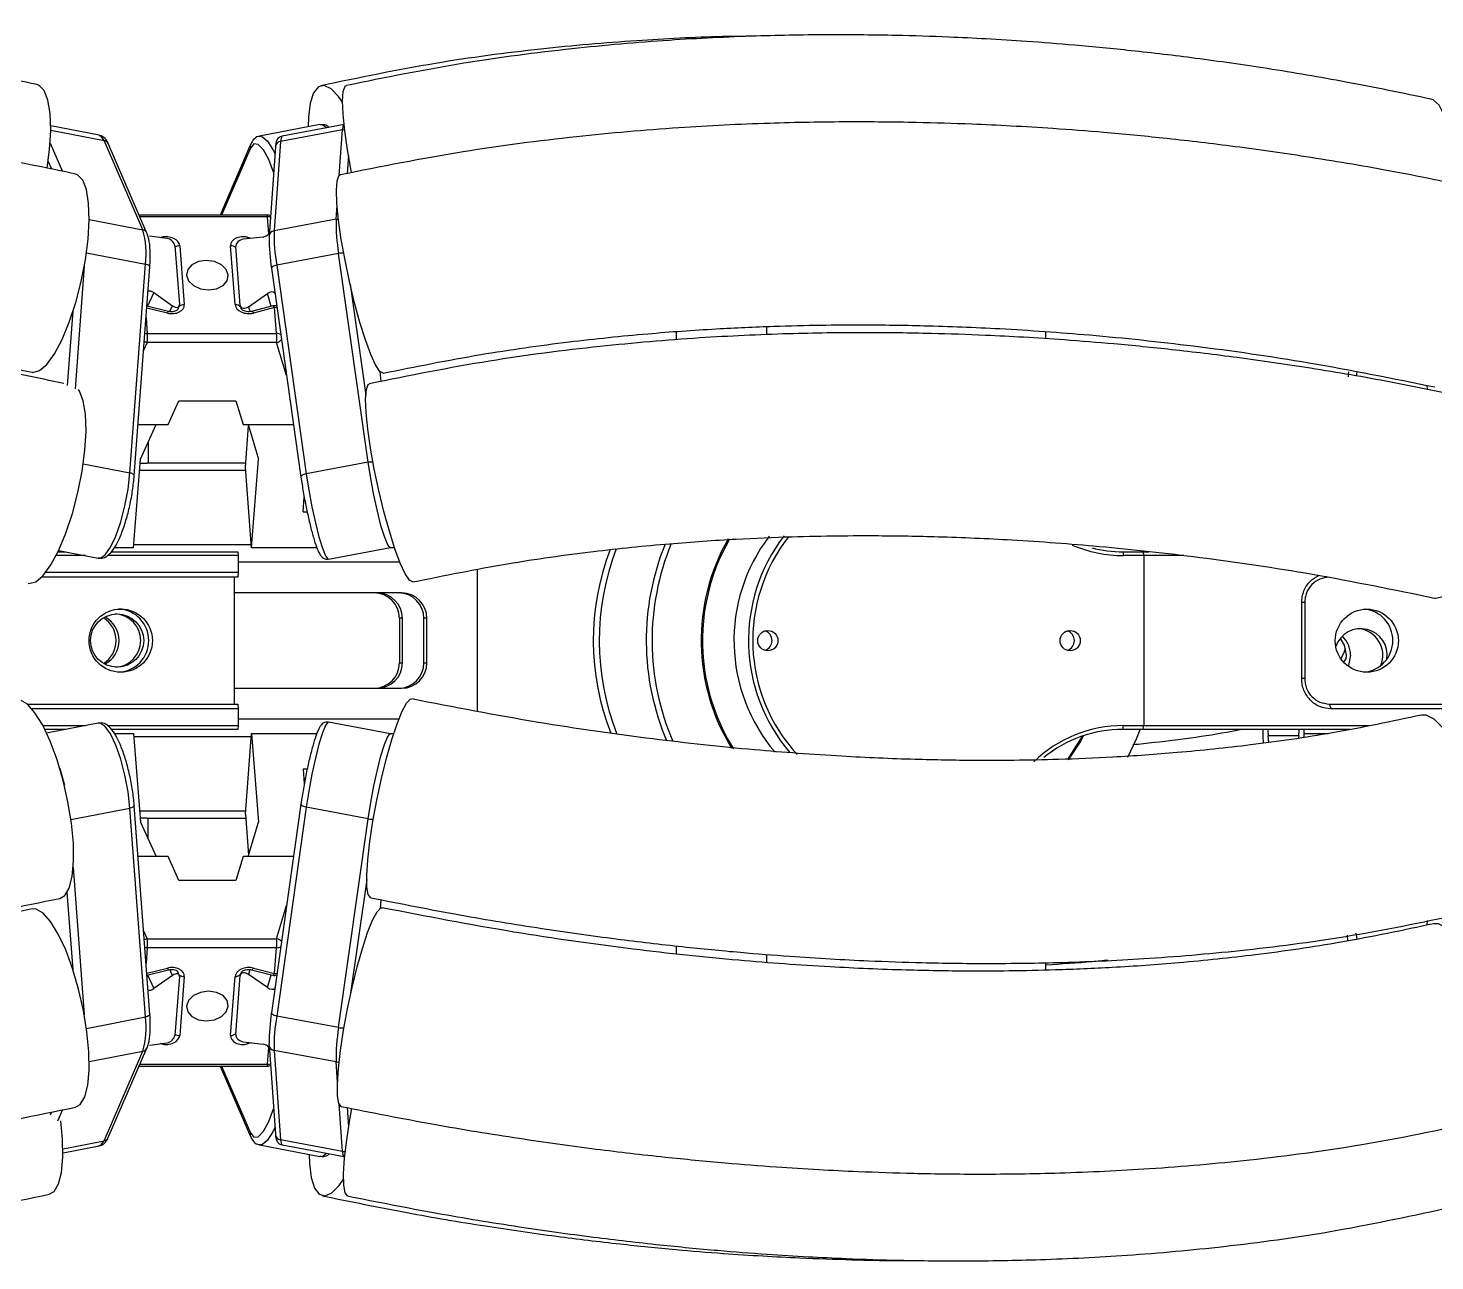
# Model space of a CAD drawing. Header units: millimetres. Extents: x 15 to 1184, y 5 to 836.
# Drawn here: x 719.58 to 741.76, y 505.31 to 524.75 of the extents above; entities that cross this region are included whole.
import ezdxf

# ---------------------------------------------------------------- set-up
doc = ezdxf.new("R2010")
doc.units = ezdxf.units.MM
doc.layers.get('0').update_dxf_attribs({"lineweight": 18})

msp = doc.modelspace()

# ---------------------------------------------------------------- linework, layer by layer
at = {"color": 7, "linetype": 'Continuous', "lineweight": 25}
for p, q in [((719.933, 523.145), (720.7762, 522.9824)), ((720.6993, 523.0627), (719.9332, 523.2104)), ((724.1754, 523.2309), (723.2265, 523.0479)), ((724.5332, 523.1507), (723.556, 522.9677)), ((724.5586, 523.2318), (723.5825, 523.049)), ((724.4816, 522.4291), (724.5332, 523.1507)), ((719.9243, 522.9411), (720.1178, 522.4935)), ((721.3862, 521.5715), (720.7762, 522.9824)), ((721.4514, 521.5211), (720.8413, 522.9319)), ((723.0844, 522.9171), (722.6038, 521.8056)), ((723.4773, 522.8847), (723.3764, 521.4738)), ((723.556, 522.9677), (723.4551, 521.5568)), ((719.9509, 522.5267), (719.8949, 522.6561)), ((723.0813, 522.8591), (722.6257, 521.8056)), ((724.6281, 522.7454), (724.6076, 522.4588)), ((723.3487, 521.8056), (721.3284, 521.8056)), ((723.3542, 521.7763), (721.341, 521.7763)), ((723.3748, 521.5103), (723.3542, 521.7763)), ((724.4323, 521.7398), (724.4482, 521.9626)), ((720.54, 521.7348), (721.3862, 521.5715)), ((724.4323, 521.7398), (723.4551, 521.5568)), ((721.7704, 521.4373), (721.49, 521.4734)), ((721.6657, 521.4508), (721.6809, 521.4547)), ((721.6809, 521.4547), (721.6843, 521.4484)), ((721.8917, 521.3218), (721.9636, 520.3924)), ((721.9683, 521.3218), (722.0401, 520.3924)), ((722.8419, 520.3924), (722.77, 521.3218)), ((723.282, 521.4587), (722.9696, 521.4226)), ((723.0368, 521.4547), (723.1043, 521.4382)), ((720.4973, 521.2099), (721.4281, 521.0303)), ((722.9228, 520.3777), (722.851, 521.3071)), ((724.4742, 521.1986), (723.497, 521.0156)), ((724.9387, 517.9059), (724.4742, 521.1986)), ((720.463, 520.9968), (720.3184, 519.0641)), ((721.1817, 517.7376), (721.4281, 521.0303)), ((721.2506, 517.6941), (721.497, 520.9868)), ((723.4148, 520.9656), (723.8794, 517.6728)), ((723.497, 521.0156), (723.9615, 517.7229)), ((724.6545, 520.7149), (724.9015, 518.9641)), ((721.559, 520.5818), (721.4611, 520.3668)), ((721.559, 520.5818), (721.8526, 520.375)), ((723.0517, 520.3603), (723.3509, 520.567)), ((723.4116, 520.3651), (723.3509, 520.567)), ((720.198, 519.117), (720.2856, 520.2877)), ((721.7733, 520.2595), (721.4485, 520.3389)), ((721.7916, 520.2859), (721.4508, 520.3693)), ((721.8105, 520.2826), (721.8526, 520.375)), ((721.9358, 520.3165), (721.9602, 520.3704)), ((722.9247, 520.3674), (722.9357, 520.3307)), ((723.0517, 520.3603), (723.0752, 520.2822)), ((723.4348, 520.371), (723.0991, 520.2857)), ((723.4649, 520.3448), (723.1292, 520.2595)), ((723.4964, 519.9378), (723.4649, 520.3448)), ((721.4369, 520.184), (721.4559, 519.9378)), ((731.219, 520.0465), (731.219, 519.9157)), ((721.4559, 519.7964), (721.3985, 519.6701)), ((721.4559, 519.9378), (723.4964, 519.9378)), ((723.4964, 519.7964), (721.4559, 519.7964)), ((723.6536, 519.273), (723.4964, 519.7964)), ((729.7996, 519.8349), (729.7996, 519.9659)), ((735.6266, 519.8543), (735.6266, 519.9624)), ((725.1253, 519.3389), (725.1377, 519.1783)), ((740.528, 519.3309), (740.5203, 519.2644)), ((741.6466, 519.0525), (741.6391, 519.1178)), ((721.7848, 518.5011), (721.956, 518.8772)), ((721.956, 518.8772), (722.8542, 518.8772)), ((722.8542, 518.8772), (722.9672, 518.5011)), ((721.311, 518.5011), (721.7848, 518.5011)), ((721.3494, 517.9579), (721.5966, 518.5011)), ((722.9672, 518.5011), (723.7625, 518.5011)), ((723.0026, 517.8307), (723.0528, 518.4789)), ((723.0461, 518.5011), (723.2093, 517.9579)), ((721.4696, 518.222), (721.4696, 517.8942)), ((720.4467, 517.8793), (721.1817, 517.7376)), ((721.2411, 516.5579), (721.3494, 517.9579)), ((723.0068, 517.7771), (721.3354, 517.7771)), ((721.3445, 517.8942), (721.4568, 517.8942)), ((721.4696, 517.8942), (721.4568, 517.8942)), ((723.0076, 517.8942), (721.4696, 517.8942)), ((723.101, 516.5579), (723.0026, 517.8307)), ((723.101, 516.5579), (723.2093, 517.9579)), ((724.9387, 517.9059), (723.9615, 517.7229)), ((723.9134, 517.1235), (723.9315, 517.3564)), ((723.9134, 517.1235), (723.9777, 517.1235)), ((720.0481, 516.4942), (720.171, 516.4942)), ((720.0585, 516.5159), (720.6842, 516.3952)), ((720.8898, 516.4942), (722.8854, 516.4942)), ((721.2411, 516.5579), (720.9343, 516.5579)), ((721.2453, 516.6114), (723.0969, 516.6114)), ((722.8854, 516.4942), (722.8902, 516.4342)), ((724.1311, 516.5579), (723.101, 516.5579)), ((724.3143, 516.3795), (725.2915, 516.5625)), ((725.3562, 516.5579), (725.2665, 516.5579)), ((736.8424, 516.4942), (736.8494, 516.4342)), ((736.8424, 516.4942), (737.1581, 516.4942)), ((737.1581, 516.4942), (737.1714, 516.4342)), ((737.1581, 516.4942), (737.252, 516.4942)), ((720.4821, 516.4342), (720.0183, 516.4342)), ((722.8902, 516.4342), (720.8254, 516.4342)), ((722.8902, 516.4342), (722.8902, 516.1726)), ((725.4406, 516.3285), (722.8902, 516.3285)), ((726.6625, 513.9816), (726.6625, 516.2145)), ((737.1714, 516.4342), (736.8494, 516.4342)), ((737.1714, 516.4342), (737.1714, 513.7542)), ((737.7996, 516.4342), (737.1714, 516.4342)), ((722.8828, 516.0942), (719.7878, 516.0942)), ((719.8564, 516.1726), (722.8902, 516.1726)), ((722.8314, 514.0942), (722.8314, 516.0942)), ((722.8902, 516.1726), (722.8828, 516.0942)), ((740.05, 516.0976), (740.019, 516.0976)), ((725.4661, 515.8457), (722.8314, 515.8457)), ((739.6617, 514.4942), (739.6617, 515.6942)), ((739.7094, 515.6942), (739.6617, 515.6942)), ((739.7094, 515.6942), (739.7094, 514.4942)), ((725.4784, 515.4457), (725.432, 515.4457)), ((725.432, 515.4457), (725.432, 514.7427)), ((725.4784, 514.7427), (725.4784, 515.4457)), ((725.8649, 515.4457), (725.8185, 515.4457)), ((725.8185, 514.7427), (725.8185, 515.4457)), ((725.8649, 514.7427), (725.8649, 515.4457)), ((725.432, 514.7427), (725.4784, 514.7427)), ((725.8185, 514.7427), (725.8649, 514.7427)), ((740.3595, 514.8077), (740.3197, 514.7575)), ((740.3605, 514.8633), (740.3569, 514.8077)), ((739.7094, 514.4942), (739.6617, 514.4942)), ((722.8314, 514.3427), (725.4661, 514.3427)), ((719.5601, 514.0942), (722.8828, 514.0942)), ((722.8902, 514.0158), (719.6383, 514.0158)), ((722.8828, 514.0942), (722.8902, 514.0158)), ((722.8902, 514.0158), (722.8902, 513.7542)), ((740.0947, 514.0942), (740.1248, 514.0158)), ((740.0947, 514.0942), (744.9355, 514.0942)), ((744.9466, 514.0158), (740.1248, 514.0158)), ((720.6842, 513.7933), (719.8681, 513.6359)), ((722.8902, 513.8599), (725.4241, 513.8599)), ((725.2915, 513.626), (724.3143, 513.809)), ((719.8093, 513.7542), (720.4817, 513.7542)), ((720.1706, 513.6942), (719.84, 513.6942)), ((720.8276, 513.7542), (722.8902, 513.7542)), ((722.8854, 513.6942), (720.8847, 513.6942)), ((720.9359, 513.6307), (721.2411, 513.6307)), ((721.2411, 513.6307), (721.3494, 512.2306)), ((723.0969, 513.5771), (721.2453, 513.5771)), ((722.8902, 513.7542), (722.8854, 513.6942)), ((723.0026, 512.3579), (723.101, 513.6307)), ((723.101, 513.6307), (723.2093, 512.2306)), ((723.101, 513.6307), (724.131, 513.6307)), ((725.2665, 513.6307), (725.343, 513.6307)), ((736.8424, 513.6942), (736.8494, 513.7542)), ((737.1581, 513.6942), (736.8424, 513.6942)), ((736.8494, 513.7542), (737.1714, 513.7542)), ((737.1581, 513.6942), (737.1714, 513.7542)), ((740.4217, 513.6942), (737.1581, 513.6942)), ((737.1714, 513.7542), (740.7208, 513.7542)), ((739.0494, 513.6942), (739.0494, 513.629)), ((739.1445, 513.4911), (739.1325, 513.5947)), ((739.615, 513.5947), (739.1325, 513.5947)), ((739.615, 513.5947), (739.611, 513.5599)), ((739.6981, 513.629), (739.6981, 513.6942)), ((739.6981, 513.629), (740.0795, 513.629)), ((723.9773, 513.065), (723.9135, 513.065)), ((723.9135, 513.065), (723.9314, 512.833)), ((720.253, 512.2718), (721.1817, 512.4509)), ((721.4281, 509.1582), (721.1817, 512.4509)), ((721.497, 509.2017), (721.2506, 512.4944)), ((723.8794, 512.5157), (723.4148, 509.2229)), ((723.9616, 512.4657), (723.497, 509.1729)), ((724.9387, 512.2826), (723.9616, 512.4657)), ((721.3354, 512.4114), (723.0068, 512.4114)), ((721.4568, 512.2942), (721.3445, 512.2942)), ((721.3494, 512.2306), (721.5966, 511.6874)), ((721.4568, 512.2942), (721.4696, 512.2942)), ((721.4696, 511.9665), (721.4696, 512.2942)), ((721.4696, 512.2942), (723.0076, 512.2942)), ((723.0026, 512.3579), (723.0528, 511.7096)), ((723.0461, 511.6874), (723.2093, 512.2306)), ((724.4742, 508.9899), (724.9387, 512.2826)), ((721.7848, 511.6874), (721.311, 511.6874)), ((721.956, 511.3113), (721.7848, 511.6874)), ((722.9672, 511.6874), (722.8542, 511.3113)), ((723.7625, 511.6874), (722.9672, 511.6874)), ((720.2892, 511.5141), (720.463, 509.1917)), ((720.2856, 509.9008), (720.194, 511.125)), ((722.8542, 511.3113), (721.956, 511.3113)), ((724.9159, 511.3263), (724.6579, 509.4979)), ((723.4964, 510.3921), (723.6536, 510.9155)), ((725.1377, 511.009), (725.1269, 510.8702)), ((741.6389, 510.6076), (741.6473, 510.6801)), ((721.3985, 510.5184), (721.456, 510.3921)), ((740.5119, 510.4853), (740.5198, 510.4664)), ((740.5207, 510.4586), (740.5291, 510.3864)), ((721.456, 510.2507), (721.4369, 510.0045)), ((721.456, 510.3921), (723.4964, 510.3921)), ((723.4964, 510.2507), (721.456, 510.2507)), ((723.4649, 509.8437), (723.4964, 510.2507)), ((729.7996, 510.1563), (729.7996, 510.2787)), ((731.219, 510.1457), (731.219, 510.0206)), ((735.6266, 509.8962), (735.6266, 510.0162)), ((721.4485, 509.8496), (721.7733, 509.929)), ((721.4508, 509.8192), (721.7916, 509.9026)), ((721.4611, 509.8218), (721.559, 509.6068)), ((721.8526, 509.8135), (721.559, 509.6068)), ((721.8526, 509.8135), (721.8108, 509.9053)), ((721.9636, 509.7961), (721.8918, 508.8667)), ((721.9602, 509.8182), (721.9357, 509.8721)), ((722.0401, 509.7961), (721.9683, 508.8667)), ((722.7701, 508.8667), (722.8419, 509.7961)), ((722.851, 508.8815), (722.9228, 509.8109)), ((722.9357, 509.8579), (722.9247, 509.8211)), ((723.0753, 509.9065), (723.0517, 509.8282)), ((723.3509, 509.6215), (723.0517, 509.8282)), ((723.0991, 509.9028), (723.4348, 509.8175)), ((723.1292, 509.929), (723.4649, 509.8437)), ((723.3509, 509.6215), (723.4116, 509.8234)), ((720.4973, 508.9786), (721.4281, 509.1582)), ((724.4742, 508.9899), (723.497, 509.1729)), ((721.49, 508.7151), (721.7705, 508.7512)), ((721.6809, 508.7338), (721.6657, 508.7377)), ((721.6809, 508.7338), (721.6843, 508.7401)), ((722.9696, 508.7659), (723.282, 508.7299)), ((723.1043, 508.7504), (723.0368, 508.7338)), ((723.3542, 508.4122), (723.3748, 508.6782)), ((723.3764, 508.7147), (723.4774, 507.3039)), ((720.54, 508.4538), (721.3863, 508.617)), ((720.7762, 507.2061), (721.3863, 508.617)), ((720.8413, 507.2566), (721.4514, 508.6674)), ((724.4323, 508.4487), (723.4551, 508.6317)), ((723.4551, 508.6317), (723.556, 507.2208)), ((721.3283, 508.3828), (722.6107, 508.3828)), ((721.3284, 508.3829), (723.3487, 508.3829)), ((721.341, 508.4122), (723.3542, 508.4122)), ((722.6037, 508.3828), (723.0844, 507.2712)), ((722.6107, 508.3828), (722.6145, 508.3829)), ((722.6107, 508.3828), (722.611, 508.3829)), ((722.6257, 508.3829), (723.0813, 507.3292)), ((724.4552, 508.1285), (724.4323, 508.4487)), ((724.5332, 507.0378), (724.4796, 507.7875)), ((719.9308, 507.6154), (719.952, 507.6643)), ((720.1185, 507.6964), (720.0392, 507.5131)), ((724.6077, 507.7289), (724.6298, 507.4195)), ((720.1273, 507.081), (720.7762, 507.2061)), ((720.1275, 507.0155), (720.6993, 507.1258)), ((723.2265, 507.1405), (724.1754, 506.9575)), ((724.5332, 507.0378), (723.556, 507.2208)), ((723.5825, 507.1395), (724.5597, 506.9565))]:
    msp.add_line(p, q, dxfattribs=at)
for points in [[(719.8793, 522.5485), (719.9156, 522.8367), (719.9329, 523.1403), (719.924, 523.4046), (719.8892, 523.6172), (719.8301, 523.7683), (719.7497, 523.8507), (719.7156, 523.8629)], [(724.5356, 523.5829), (724.4721, 523.6736), (724.3551, 523.7957), (724.2473, 523.8471), (724.154, 523.8256), (724.0794, 523.732), (724.0269, 523.5708), (723.9992, 523.3495), (723.995, 523.1961)], [(724.6779, 522.477), (724.6727, 522.5037), (724.6137, 522.8314), (724.57, 523.1336), (724.5436, 523.3961), (724.5356, 523.6067), (724.5465, 523.7555), (724.5758, 523.8356), (724.596, 523.8484)], [(741.9272, 522.3323), (741.9564, 522.6084), (741.9655, 522.9122), (741.9463, 523.1765), (741.8998, 523.3891), (741.8281, 523.54), (741.7347, 523.6221), (741.6996, 523.6334)], [(724.2816, 523.1799), (724.2229, 523.2241), (724.1754, 523.2309)], [(724.5332, 523.1507), (724.5483, 523.2224), (724.5597, 523.232)], [(724.5332, 523.1507), (724.5527, 523.1525), (724.5678, 523.1515)], [(720.7762, 522.9824), (720.7215, 523.0541), (720.6993, 523.0627)], [(723.4485, 522.4807), (723.3718, 522.6805), (723.288, 522.8334), (723.2072, 522.9179), (723.1362, 522.9267), (723.0813, 522.8591)], [(723.2277, 523.0481), (723.2741, 523.041), (723.3541, 522.9726), (723.4386, 522.8389), (723.4695, 522.7753)], [(723.5825, 523.049), (723.5711, 523.0394), (723.556, 522.9677)], [(719.6392, 519.3266), (719.6521, 519.3246), (719.7569, 519.3514), (719.8722, 519.4501), (719.9926, 519.6161), (720.1125, 519.8417), (720.2262, 520.1163), (720.3285, 520.427), (720.4146, 520.7594), (720.4804, 521.0978), (720.5228, 521.4265), (720.5399, 521.7301), (720.531, 521.9944), (720.4963, 522.207), (720.4375, 522.358), (720.3574, 522.4404), (720.3233, 522.4525)], [(725.1785, 519.3114), (725.1776, 519.3112), (725.1242, 519.3402), (725.0574, 519.4409), (724.9804, 519.6086), (724.8967, 519.8355), (724.8104, 520.1111), (724.7253, 520.4223), (724.6455, 520.7547), (724.5747, 521.0928), (724.5162, 521.4206), (724.4728, 521.7229), (724.4465, 521.9856), (724.4385, 522.1963), (724.4492, 522.3452), (724.4781, 522.4254), (724.4982, 522.4383)], [(724.4323, 521.7398), (724.4518, 521.7417), (724.4707, 521.7401)], [(723.0275, 521.4293), (723.0309, 521.4394), (723.0368, 521.4547)], [(723.3764, 521.4738), (723.3762, 521.4663), (723.3785, 521.4484)], [(721.497, 520.9868), (721.4967, 520.9912), (721.4933, 520.9991), (721.4862, 521.0068), (721.4756, 521.0141), (721.4621, 521.0206), (721.446, 521.0261), (721.4281, 521.0303)], [(722.387, 521.0904), (722.2625, 521.0727), (722.1597, 521.0221), (722.0942, 520.9464), (722.0761, 520.8571), (722.108, 520.7678), (722.1852, 520.6921), (722.2958, 520.6415), (722.4231, 520.6237), (722.5477, 520.6415), (722.6505, 520.6921), (722.7159, 520.7678), (722.7341, 520.8571), (722.7021, 520.9464), (722.625, 521.0221), (722.5143, 521.0727), (722.387, 521.0904)], [(723.497, 521.0156), (723.4782, 521.0114), (723.4609, 521.0059), (723.4455, 520.9994), (723.4328, 520.9921), (723.4232, 520.9844), (723.4171, 520.9765), (723.4147, 520.9687), (723.4148, 520.9656)], [(721.7733, 520.2595), (721.779, 520.2717), (721.7841, 520.2804), (721.7886, 520.2851), (721.7917, 520.2859)], [(723.0991, 520.2857), (723.0992, 520.2857), (723.1059, 520.2851), (723.1133, 520.2804), (723.1212, 520.2717), (723.1292, 520.2595)], [(723.4348, 520.371), (723.4349, 520.3711), (723.4416, 520.3704), (723.449, 520.3657), (723.4569, 520.357), (723.4649, 520.3448)], [(740.401, 519.2557), (740.4015, 519.2847), (740.4035, 519.3332)], [(725.6457, 516.0192), (725.6447, 516.019), (725.5907, 516.048), (725.5233, 516.1487), (725.4456, 516.3164), (725.3612, 516.5433), (725.274, 516.8188), (725.1883, 517.1299), (725.1079, 517.4622), (725.0366, 517.8001), (724.9777, 518.1278), (724.9341, 518.43), (724.9077, 518.6925), (724.8997, 518.9032), (724.9107, 519.052), (724.9399, 519.1321), (724.9601, 519.1449)], [(719.5773, 515.9983), (719.5908, 515.9962), (719.6968, 516.0228), (719.8135, 516.1212), (719.9354, 516.2869), (720.0567, 516.5122), (720.1719, 516.7864), (720.2756, 517.0969), (720.3628, 517.429), (720.4295, 517.7672), (720.4726, 518.0957), (720.4902, 518.3992), (720.4812, 518.6635), (720.4463, 518.8762), (720.3869, 519.0273), (720.3707, 519.0517)], [(741.7544, 515.7658), (741.7734, 515.7631), (741.8917, 515.7901), (742.0195, 515.8891), (742.1508, 516.0555), (742.2795, 516.2814), (742.3995, 516.5563), (742.5053, 516.8673), (742.5918, 517.2), (742.6551, 517.5387), (742.6921, 517.8676), (742.7013, 518.1713), (742.682, 518.4357), (742.6353, 518.6483), (742.5632, 518.7992), (742.5445, 518.8232)], [(725.2915, 516.5625), (725.2821, 516.5643), (725.2437, 516.616), (725.1955, 516.7345), (725.1409, 516.9115), (725.084, 517.134), (725.0287, 517.3862), (724.9791, 517.6498), (724.9387, 517.9059)], [(720.6842, 516.3952), (720.7137, 516.396), (720.7918, 516.4477), (720.8757, 516.5662), (720.9596, 516.7432), (721.0372, 516.9657), (721.103, 517.2179), (721.1524, 517.4815), (721.1817, 517.7376)], [(721.2506, 517.6941), (721.2503, 517.6984), (721.2469, 517.7063), (721.2397, 517.7141), (721.2292, 517.7213), (721.2156, 517.7278), (721.1996, 517.7333), (721.1817, 517.7376)], [(723.9615, 517.7229), (723.9428, 517.7186), (723.9254, 517.7131), (723.9101, 517.7066), (723.8974, 517.6994), (723.8878, 517.6916), (723.8817, 517.6837), (723.8793, 517.6759), (723.8794, 517.6728)], [(723.9615, 517.7229), (724.0019, 517.4668), (724.0515, 517.2031), (724.1068, 516.951), (724.1638, 516.7285), (724.2183, 516.5515), (724.2665, 516.433), (724.3049, 516.3813), (724.3143, 516.3795)], [(740.2677, 515.1275), (740.3288, 515.0241), (740.3605, 514.8633)], [(740.3473, 514.9681), (740.3256, 514.9029), (740.2768, 514.8121)], [(740.43, 514.8633), (740.3983, 514.7026), (740.3933, 514.6909)], [(719.8066, 513.7592), (719.6853, 513.956), (719.5662, 514.0891), (719.4551, 514.1521), (719.3906, 514.1543)], [(725.3955, 513.7839), (725.4741, 513.9789), (725.5447, 514.1096), (725.604, 514.17), (725.6265, 514.1734)], [(721.1817, 512.4509), (721.1524, 512.707), (721.1031, 512.9707), (721.0372, 513.2228), (720.9596, 513.4453), (720.8757, 513.6223), (720.7918, 513.7408), (720.7137, 513.7925), (720.6842, 513.7933)], [(724.3143, 513.809), (724.3049, 513.8072), (724.2665, 513.7556), (724.2183, 513.637), (724.1638, 513.4601), (724.1068, 513.2375), (724.0515, 512.9854), (724.0019, 512.7218), (723.9616, 512.4657)], [(724.9794, 511.0395), (724.9772, 511.04), (724.9399, 511.0892), (724.9195, 511.2094), (724.9171, 511.3949), (724.9327, 511.637), (724.9656, 511.9245), (725.0143, 512.2438), (725.0765, 512.5801), (725.1493, 512.9177), (725.2292, 513.2406), (725.3126, 513.534), (725.3955, 513.7839)], [(742.0125, 513.528), (741.8803, 513.7243), (741.7493, 513.8568), (741.6257, 513.9193), (741.5489, 513.9203)], [(720.0792, 511.0292), (720.1555, 511.0736), (720.2256, 511.191), (720.2727, 511.374), (720.2947, 511.6138), (720.2905, 511.8994), (720.2604, 512.2174), (720.2057, 512.5529), (720.1289, 512.8902), (720.0338, 513.2135), (719.9246, 513.5078), (719.8066, 513.7592)], [(724.9387, 512.2826), (724.9791, 512.5387), (725.0287, 512.8024), (725.084, 513.0545), (725.1409, 513.277), (725.1955, 513.454), (725.2437, 513.5725), (725.2821, 513.6242), (725.2915, 513.626)], [(736.1922, 513.584), (736.1807, 513.5626), (735.9663, 513.2202)], [(735.9858, 513.2132), (736.1597, 513.4842), (736.2196, 513.5934)], [(736.9187, 513.2562), (737.0534, 513.5461), (737.1117, 513.6942)], [(739.6976, 513.5713), (739.6978, 513.5898), (739.6981, 513.629)], [(720.0751, 513.0822), (720.0883, 513.0398), (720.1485, 512.8126)], [(721.2506, 512.4944), (721.2503, 512.4901), (721.2469, 512.4822), (721.2397, 512.4744), (721.2292, 512.4672), (721.2156, 512.4607), (721.1996, 512.4552), (721.1817, 512.4509)], [(723.9616, 512.4657), (723.9428, 512.4699), (723.9254, 512.4754), (723.9101, 512.4819), (723.8974, 512.4891), (723.8878, 512.4969), (723.8817, 512.5048), (723.8793, 512.5126), (723.8794, 512.5157)], [(720.053, 510.4664), (719.9322, 510.6634), (719.8136, 510.7965), (719.7029, 510.8597), (719.6389, 510.8619)], [(724.9315, 510.4906), (725.0097, 510.6857), (725.0799, 510.8167), (725.1388, 510.8773), (725.1611, 510.8808)], [(720.3238, 507.7361), (720.3999, 507.7804), (720.4698, 507.8978), (720.5168, 508.0807), (720.5387, 508.3205), (720.5346, 508.6061), (720.5047, 508.9241), (720.4502, 509.2597), (720.3739, 509.5971), (720.2791, 509.9205), (720.1705, 510.2149), (720.053, 510.4664)], [(724.5156, 507.7466), (724.5135, 507.7471), (724.4765, 507.7961), (724.4564, 507.916), (724.4542, 508.1013), (724.47, 508.3433), (724.503, 508.6307), (724.5516, 508.95), (724.6137, 509.2863), (724.6862, 509.6239), (724.7659, 509.947), (724.8489, 510.2405), (724.9315, 510.4906)], [(740.3891, 510.3698), (740.3853, 510.437), (740.3848, 510.4492)], [(742.2039, 510.2353), (742.0723, 510.4317), (741.9418, 510.5643), (741.8187, 510.627), (741.7423, 510.6281)], [(721.7733, 509.929), (721.779, 509.9168), (721.7841, 509.9081), (721.7886, 509.9034), (721.7917, 509.9026)], [(723.0991, 509.9028), (723.0992, 509.9028), (723.1059, 509.9034), (723.1134, 509.9081), (723.1212, 509.9168), (723.1292, 509.929)], [(723.4348, 509.8175), (723.4349, 509.8175), (723.4416, 509.8181), (723.449, 509.8228), (723.4569, 509.8315), (723.4649, 509.8437)], [(722.4231, 509.5648), (722.2958, 509.547), (722.1852, 509.4964), (722.108, 509.4207), (722.0761, 509.3314), (722.0942, 509.2421), (722.1597, 509.1664), (722.2625, 509.1159), (722.387, 509.0981), (722.5143, 509.1159), (722.625, 509.1664), (722.7021, 509.2421), (722.7341, 509.3314), (722.716, 509.4207), (722.6505, 509.4964), (722.5477, 509.547), (722.4231, 509.5648)], [(721.497, 509.2017), (721.4967, 509.1973), (721.4933, 509.1894), (721.4862, 509.1817), (721.4756, 509.1744), (721.4621, 509.1679), (721.446, 509.1624), (721.4281, 509.1582)], [(723.497, 509.1729), (723.4782, 509.1771), (723.4609, 509.1826), (723.4455, 509.1891), (723.4328, 509.1964), (723.4232, 509.2041), (723.4171, 509.212), (723.4147, 509.2198), (723.4148, 509.2229)], [(723.0275, 508.7592), (723.031, 508.7491), (723.0368, 508.7338)], [(723.3764, 508.7147), (723.3762, 508.7222), (723.3785, 508.7401)], [(723.0813, 507.3292), (723.1362, 507.2616), (723.2072, 507.2705), (723.2881, 507.355), (723.3718, 507.5078), (723.4485, 507.7077)], [(724.6151, 506.336), (724.6128, 506.3366), (724.5753, 506.3859), (724.5548, 506.5061), (724.5523, 506.6917), (724.5679, 506.9339), (724.6009, 507.2214), (724.6496, 507.5407), (724.6802, 507.7129)], [(719.9093, 506.3631), (719.9859, 506.4075), (720.0565, 506.5251), (720.104, 506.7081), (720.1261, 506.9479), (720.1217, 507.2335), (720.0949, 507.5229)], [(723.4695, 507.4131), (723.4386, 507.3495), (723.3541, 507.2158), (723.2741, 507.1473), (723.2284, 507.1401)], [(720.6993, 507.1258), (720.7215, 507.1344), (720.7762, 507.2061)], [(723.556, 507.2208), (723.5711, 507.1491), (723.5825, 507.1395)], [(724.0068, 506.99), (724.012, 506.8494), (724.0411, 506.6245), (724.0943, 506.4593), (724.1689, 506.3617), (724.2616, 506.3362), (724.368, 506.3838), (724.4831, 506.5026), (724.5512, 506.601)], [(724.1754, 506.9575), (724.223, 506.9643), (724.2817, 507.0086)], [(724.5595, 506.9566), (724.5483, 506.9661), (724.5332, 507.0378)]]:
    msp.add_lwpolyline(points, dxfattribs=at)
for centre, radius in [((721.0372, 515.0933), 0.499), ((740.6877, 515.0921), 0.4978), ((720.9804, 515.0945), 0.4196), ((731.2426, 515.0935), 0.1593), ((736.0103, 515.0935), 0.1593)]:
    msp.add_circle(centre, radius, dxfattribs=at)
for centre, radius, start, end in [((720.7612, 522.8957), 0.088, 24.30579, 80.17205), ((723.1623, 522.8839), 0.0846, 156.83992, 196.99887), ((723.5697, 522.876), 0.0927, 98.45586, 174.61564), ((723.3487, 521.7056), 0.1, 59.70551, 90), ((723.2932, 521.7801), 0.0611, 356.46959, 24.6762), ((723.355, 521.6473), 0.129, 70.73413, 90.34053), ((720.1346, 521.2025), 1.3049, 352.41692, 16.42516), ((721.3712, 521.4849), 0.088, 24.31748, 80.17188), ((723.4688, 521.4651), 0.0927, 98.45586, 174.61564), ((726.5235, 521.5218), 3.0686, 179.34677, 189.4953), ((727.5007, 521.7049), 3.0686, 179.34677, 189.4953), ((721.9659, 521.1944), 0.1274, 88.94177, 124.64383), ((722.7752, 521.2168), 0.1051, 42.65239, 92.78459), ((726.14, 521.4169), 2.7617, 179.34677, 189.4953), ((724.5176, 520.9915), 0.2117, 79.97556, 101.83842), ((722.0371, 520.2684), 0.124, 88.61953, 130.35798), ((722.85, 520.2964), 0.0963, 33.92271, 94.79324), ((723.4594, 520.2741), 0.1, 66.40114, 104.26487), ((723.4655, 520.2144), 0.1304, 73.21684, 90.28252), ((721.4847, 519.9425), 0.1489, 239.53221, 258.85383), ((721.4558, 519.7978), 0.14, 89.94686, 105.62689), ((720.3857, 519.8671), 1.0726, 356.21996, 3.78004), ((723.4989, 519.8207), 0.1172, 57.14735, 91.24987), ((722.4261, 519.8671), 1.0726, 356.21996, 3.78004), ((723.4758, 519.9213), 0.1266, 279.33406, 320.51854), ((724.9824, 517.6955), 0.2148, 80.98494, 101.73141), ((733.4296, 515.0943), 3.2381, 150.32444, 211.55633), ((733.4281, 515.0947), 3.2167, 150.1481, 185.66818), ((733.4212, 515.0943), 2.7134, 142.6848, 220.44978), ((733.6505, 515.0943), 2.7133, 142.50431, 220.61222), ((733.6561, 515.0943), 2.6524, 141.73351, 222.68583), ((732.5149, 515.0942), 4.0247, 159.07967, 201.27338), ((732.6075, 515.0942), 4.0247, 158.93532, 201.4793), ((733.3483, 515.0942), 4.0242, 157.77533, 203.07093), ((733.4409, 515.0942), 4.0241, 157.64377, 203.24606), ((736.8496, 518.4689), 2.0347, 246.67194, 269.99305), ((736.8425, 518.4682), 1.974, 255.54557, 269.99858), ((725.0326, 515.4463), 0.3994, 359.91425, 89.91399), ((725.079, 515.4463), 0.3994, 359.91425, 89.91399), ((725.4191, 515.4463), 0.3994, 359.91425, 89.91399), ((725.4655, 515.4463), 0.3994, 359.91425, 89.91399), ((720.9788, 515.0949), 0.4993, 359.91761, 86.6212), ((740.5992, 515.0958), 0.4986, 359.81868, 84.84539), ((720.5452, 515.0945), 0.4202, 359.96396, 58.75911), ((720.5917, 515.0945), 0.4201, 359.96088, 62.39704), ((720.9321, 515.0942), 0.4201, 273.31312, 86.68687), ((731.1485, 515.0942), 0.1603, 287.24747, 72.75253), ((735.9162, 515.0942), 0.1603, 287.24793, 72.75207), ((740.5924, 514.8654), 0.4172, 351.40427, 160.75047), ((740.009, 514.8637), 0.421, 359.94258, 45.82203), ((740.5199, 514.8635), 0.42, 337.13478, 84.90149), ((720.5452, 515.094), 0.4202, 301.24089, 0.03604), ((720.5917, 515.0939), 0.4201, 297.60296, 0.03912), ((720.9788, 515.0935), 0.4993, 273.3788, 0.08239), ((740.5992, 515.0926), 0.4986, 275.15461, 0.18132), ((725.0326, 514.7421), 0.3994, 270.08601, 0.08575), ((725.079, 514.7421), 0.3994, 270.08601, 0.08575), ((725.4191, 514.7421), 0.3994, 270.08601, 0.08575), ((725.4655, 514.7421), 0.3994, 270.08601, 0.08575), ((733.4249, 515.0926), 3.2134, 185.63723, 212.07705), ((736.8505, 511.7153), 2.0389, 90.03105, 133.90049), ((736.8433, 511.7155), 1.9787, 90.02616, 129.16197), ((742.2761, 513.6267), 3.2267, 179.9597, 182.65388), ((740.9961, 513.8024), 1.8752, 183.30874, 186.36083), ((737.7514, 513.8024), 1.8752, 353.63917, 356.69126), ((724.982, 512.4878), 0.2097, 258.09143, 280.66372), ((721.4847, 510.246), 0.1489, 101.14617, 120.46779), ((721.4558, 510.3907), 0.14, 254.37311, 270.05314), ((720.3857, 510.3214), 1.0726, 356.21996, 3.78004), ((722.4261, 510.3214), 1.0726, 356.21996, 3.78004), ((723.4751, 510.266), 0.1279, 39.70513, 80.44226), ((723.4993, 510.3663), 0.1157, 268.52583, 303.07695), ((722.0371, 509.9201), 0.124, 229.64202, 271.38047), ((722.85, 509.8921), 0.0963, 265.20676, 326.07729), ((723.4594, 509.9144), 0.1, 255.73513, 293.59886), ((723.4655, 509.9741), 0.1304, 269.71748, 286.78316), ((720.1346, 508.986), 1.3049, 343.57484, 7.58308), ((726.14, 508.7716), 2.7617, 170.5047, 180.65323), ((726.5235, 508.6667), 3.0686, 170.5047, 180.65323), ((722.7752, 508.9717), 0.1051, 267.21541, 317.34761), ((727.5007, 508.4837), 3.0686, 170.5047, 180.65323), ((724.5172, 509.1925), 0.2072, 258.00307, 281.44626), ((721.9659, 508.9941), 0.1274, 235.35617, 271.05823), ((723.4688, 508.7234), 0.0927, 185.38436, 261.54414), ((721.3712, 508.7037), 0.088, 279.8281, 335.68439), ((724.4522, 508.5553), 0.1084, 259.4349, 285.32271), ((723.2932, 508.4084), 0.0611, 335.3238, 3.53041), ((723.3487, 508.4829), 0.1, 270, 300.29449), ((723.355, 508.5412), 0.129, 269.65947, 289.26587), ((720.7612, 507.2928), 0.088, 279.82795, 335.69421), ((723.1623, 507.3045), 0.0847, 163.00114, 203.15883), ((723.5697, 507.3126), 0.0927, 185.38436, 261.54414), ((724.5531, 507.1444), 0.1085, 259.43654, 283.54074)]:
    msp.add_arc(centre, radius, start, end, dxfattribs=at)
for centre, major_axis, ratio, start_param, end_param in [((721.7618, 521.3218), (0.2065, -0.014), 0.6814774, 0.099021, 2.0188832), ((721.8052, 521.3584), (0.0783, -0.0664), 0.5620011, 0.5075341, 2.4273963), ((722.9765, 521.3218), (0.2065, -0.014), 0.6814774, 1.3207515, 3.2406137), ((722.9432, 521.3437), (0.0845, 0.059), 0.632806, 0.8649385, 2.7848006), ((723.3084, 521.5376), (0.0845, 0.059), 0.632806, 4.0065311, 5.0982295), ((721.5345, 520.5278), (0.0783, -0.0664), 0.5620011, 1.7292645, 2.8835357), ((723.3876, 520.5131), (0.0845, 0.059), 0.632806, 0.0546391, 1.5630702), ((721.8337, 520.3924), (0.2065, -0.014), 0.6814774, 4.4623442, 6.3822064), ((721.877, 520.429), (0.0783, -0.0664), 0.5620011, 4.8708572, 6.7907194), ((723.0483, 520.3924), (0.2065, -0.014), 0.6814774, 3.2406137, 5.1604759), ((723.015, 520.4143), (0.0845, 0.059), 0.632806, 2.7848006, 4.7046628), ((721.8337, 509.7961), (0.2065, 0.014), 0.6814774, 6.1841643, 8.1040264), ((721.8771, 509.7595), (0.0783, 0.0664), 0.5620011, 5.7756512, 7.6955134), ((723.0483, 509.7961), (0.2065, 0.014), 0.6814774, 1.1227094, 3.0425716), ((723.0151, 509.7743), (0.0845, -0.059), 0.632806, 1.5785225, 3.4983847), ((721.5345, 509.6607), (0.0783, 0.0664), 0.5620011, 3.3996496, 4.5539208), ((723.3876, 509.6754), (0.0845, -0.059), 0.632806, 4.7201151, 6.2285462), ((721.7618, 508.8667), (0.2065, 0.014), 0.6814774, 4.2643021, 6.1841643), ((721.8052, 508.8301), (0.0783, 0.0664), 0.5620011, 3.8557891, 5.7756512), ((722.9765, 508.8667), (0.2065, 0.014), 0.6814774, 3.0425716, 4.9624338), ((722.9432, 508.8449), (0.0845, -0.059), 0.632806, 3.4983847, 5.4182468), ((723.3084, 508.6509), (0.0845, -0.059), 0.632806, 1.1849558, 2.2766542)]:
    msp.add_ellipse(centre, major_axis=major_axis, ratio=ratio, start_param=start_param, end_param=end_param, dxfattribs=at)
for points, knots in [([(719.7158, 523.8628), (719.2624, 523.9578), (718.3967, 524.1391), (717.134, 524.341), (715.987, 524.4899), (714.9608, 524.5934), (714.0607, 524.6626), (713.2902, 524.706), (712.6231, 524.7324), (711.9345, 524.7496), (711.1205, 524.7562), (710.106, 524.7426), (708.9147, 524.696), (707.5497, 524.602), (706.0178, 524.4423), (704.3264, 524.2045), (703.1639, 523.9719), (702.5553, 523.8502)], [0, 0, 0, 0, 1.4273859, 2.7249516, 3.8916628, 4.9265939, 5.8290106, 6.5983862, 7.2343786, 7.8220009, 8.6520642, 9.6577804, 10.8387059, 12.1939111, 13.7218586, 15.4203201, 17.2864294, 17.2864294, 17.2864294, 17.2864294]), ([(741.6998, 523.6334), (741.2546, 523.726), (740.4037, 523.9031), (739.1613, 524.1129), (738.0302, 524.2753), (737.0162, 524.3956), (736.126, 524.482), (735.3636, 524.5417), (734.702, 524.5829), (734.0168, 524.616), (733.2045, 524.6418), (732.1911, 524.6521), (730.9995, 524.6323), (729.6313, 524.566), (728.0916, 524.4307), (726.3856, 524.2095), (725.2115, 523.9726), (724.5959, 523.8484)], [0, 0, 0, 0, 1.4128704, 2.7005458, 3.8600582, 4.8892376, 5.7865591, 6.5509931, 7.1818718, 7.7689913, 8.598575, 9.6026773, 10.7812233, 12.1338314, 13.6599614, 15.3592688, 17.2323583, 17.2323583, 17.2323583, 17.2323583]), ([(731.0204, 524.6255), (730.8554, 524.6238), (730.2381, 524.6173), (729.1163, 524.5586), (727.6036, 524.4281), (725.9349, 524.2073), (724.7938, 523.9694), (724.1952, 523.8447)], [0, 0, 0, 0, 0.4887292, 1.82744, 3.338925, 5.023453, 6.882261, 6.882261, 6.882261, 6.882261]), ([(720.3235, 522.4525), (719.848, 522.5514), (718.9402, 522.7401), (717.6161, 522.9505), (716.4134, 523.1056), (715.3373, 523.2134), (714.3935, 523.2856), (713.5856, 523.3309), (712.8861, 523.3584), (712.164, 523.3763), (711.3104, 523.3833), (710.2466, 523.3692), (708.9974, 523.3207), (707.5661, 523.2229), (705.9597, 523.0567), (704.186, 522.8089), (702.9668, 522.5666), (702.3285, 522.4398)], [0, 0, 0, 0, 1.4961827, 2.8564966, 4.0797591, 5.164932, 6.1111995, 6.9179787, 7.5848913, 8.2011382, 9.0716464, 10.1263524, 11.3647768, 12.7859176, 14.3881167, 16.1689652, 18.1253516, 18.1253516, 18.1253516, 18.1253516]), ([(724.3231, 523.1877), (724.3012, 523.2045), (724.2617, 523.2347), (724.2084, 523.229), (724.1847, 523.2264)], [0, 0, 0, 0, 0.08303153, 0.14938059, 0.14938059, 0.14938059, 0.14938059]), ([(742.4341, 522.2228), (741.9669, 522.3196), (741.0739, 522.5046), (739.7702, 522.723), (738.5834, 522.8918), (737.5197, 523.0163), (736.5857, 523.1056), (735.7858, 523.167), (735.0918, 523.2093), (734.3732, 523.243), (733.5216, 523.269), (732.4592, 523.2785), (731.2099, 523.2566), (729.7757, 523.1863), (728.1618, 523.0443), (726.374, 522.8134), (725.1433, 522.5673), (724.4981, 522.4382)], [0, 0, 0, 0, 1.482133, 2.8328294, 4.0490548, 5.1285878, 6.0698684, 6.8718463, 7.5338448, 8.149395, 9.0191275, 10.0719285, 11.3076462, 12.7257803, 14.3256083, 16.1065146, 18.0687149, 18.0687149, 18.0687149, 18.0687149]), ([(720.8413, 522.9319), (720.8306, 522.9529), (720.8062, 523.0003), (720.7541, 523.0541), (720.7091, 523.0558), (720.6974, 523.0562)], [0, 0, 0, 0, 0.07445623, 0.16868029, 0.20210653, 0.20210653, 0.20210653, 0.20210653]), ([(723.2298, 523.0434), (723.2224, 523.0436), (723.182, 523.0452), (723.1238, 522.9923), (723.0972, 522.9415), (723.0844, 522.9171)], [0, 0, 0, 0, 0.02108265, 0.11656247, 0.20429854, 0.20429854, 0.20429854, 0.20429854]), ([(723.5777, 523.0465), (723.5613, 523.0406), (723.5289, 523.0288), (723.5017, 522.9912), (723.4833, 522.9462), (723.4798, 522.9097), (723.4773, 522.8847)], [0, 0, 0, 0, 0.03568876, 0.07022978, 0.1129279, 0.20579014, 0.20579014, 0.20579014, 0.20579014]), ([(721.497, 520.9868), (721.4994, 521.0256), (721.5065, 521.1392), (721.5019, 521.3081), (721.4819, 521.4405), (721.4584, 521.5026), (721.4514, 521.5211)], [0, 0, 0, 0, 0.09397583, 0.27579498, 0.46165434, 0.54043025, 0.54043025, 0.54043025, 0.54043025]), ([(721.9341, 520.3137), (721.9338, 520.3127), (721.9331, 520.3107), (721.9187, 520.2983), (721.8925, 520.2867), (721.8568, 520.2797), (721.8211, 520.2799), (721.7998, 520.2842), (721.7916, 520.2859)], [0, 0, 0, 0, 0.02539153, 0.0506356, 0.07702046, 0.10441941, 0.13380902, 0.15187692, 0.15187692, 0.15187692, 0.15187692]), ([(723.0991, 520.2857), (723.0873, 520.2834), (723.0628, 520.2788), (723.0209, 520.2815), (722.9835, 520.2917), (722.9555, 520.3066), (722.9398, 520.3212), (722.9361, 520.329), (722.9362, 520.3291), (722.9362, 520.3291)], [0, 0, 0, 0, 0.02753608, 0.05702867, 0.08673425, 0.11155036, 0.13708198, 0.16221782, 0.17826874, 0.17826874, 0.17826874, 0.17826874]), ([(720.1399, 519.1488), (719.721, 519.2372), (718.8814, 519.4145), (717.6372, 519.6159), (716.4663, 519.7712), (715.4184, 519.8798), (714.4992, 519.9532), (713.7123, 519.9999), (713.0308, 520.0288), (712.3272, 520.0484), (711.4954, 520.0575), (710.4585, 520.0465), (709.2408, 520.002), (707.8453, 519.9092), (706.2788, 519.749), (704.5488, 519.5082), (703.3599, 519.2709), (702.7374, 519.1466)], [0, 0, 0, 0, 1.3195908, 2.6453174, 3.8375314, 4.8951581, 5.8173745, 6.6036021, 7.2534701, 7.8541276, 8.7026162, 9.7305945, 10.937626, 12.3228005, 13.8846423, 15.6210807, 17.5295904, 17.5295904, 17.5295904, 17.5295904]), ([(702.9947, 519.3099), (703.5047, 519.4122), (704.4727, 519.6064), (705.8684, 519.8148), (707.1105, 519.962), (708.1922, 520.0584), (709.1076, 520.118), (709.8815, 520.1531), (710.6219, 520.1742), (711.4426, 520.1833), (712.4289, 520.173), (713.5825, 520.1311), (714.8978, 520.0438), (716.3647, 519.893), (717.9727, 519.6667), (719.067, 519.4434), (719.6391, 519.3266)], [0, 0, 0, 0, 1.5636624, 2.9682493, 4.2098356, 5.2855741, 6.1935548, 6.9326046, 7.5849352, 8.3927842, 9.3714107, 10.5199015, 11.836615, 13.3189401, 14.9631422, 16.7643682, 16.7643682, 16.7643682, 16.7643682]), ([(725.1784, 519.3114), (725.6887, 519.4145), (726.657, 519.6103), (728.0524, 519.8057), (729.2923, 519.9351), (730.3701, 520.0118), (731.28, 520.0528), (732.0495, 520.0712), (732.8384, 520.0762), (733.7807, 520.0634), (734.9776, 520.0159), (736.3972, 519.9162), (738.0269, 519.7427), (739.8521, 519.4807), (741.102, 519.2278), (741.7609, 519.0945)], [0, 0, 0, 0, 1.5512327, 2.9437709, 4.1745143, 5.2406016, 6.1396892, 6.870015, 7.520651, 8.479525, 9.669716, 11.0908319, 12.7408084, 14.6149224, 16.7047697, 16.7047697, 16.7047697, 16.7047697]), ([(742.3224, 518.9154), (741.9052, 519.0028), (741.0739, 519.1769), (739.8437, 519.3868), (738.689, 519.5553), (737.6537, 519.6805), (736.7446, 519.771), (735.9659, 519.8339), (735.2901, 519.8777), (734.5901, 519.9133), (733.7602, 519.9417), (732.7247, 519.9546), (731.5069, 519.9372), (730.1085, 519.8724), (728.5345, 519.7369), (726.79, 519.5131), (725.5895, 519.2715), (724.96, 519.1449)], [0, 0, 0, 0, 1.3248051, 2.6404035, 3.8252509, 4.8770073, 5.7940449, 6.5752747, 7.2199969, 7.8200741, 8.6679599, 9.69418, 10.8986531, 12.2809935, 13.8406943, 15.5775428, 17.4924777, 17.4924777, 17.4924777, 17.4924777]), ([(720.6794, 516.4035), (720.6916, 516.3988), (720.7347, 516.3822), (720.8123, 516.4164), (720.8883, 516.4815), (720.9668, 516.5962), (721.0479, 516.7695), (721.1222, 516.9858), (721.1827, 517.2221), (721.2283, 517.4655), (721.2432, 517.6185), (721.2506, 517.6941)], [0, 0, 0, 0, 0.0534501, 0.1903001, 0.3322075, 0.5233052, 0.7321362, 0.9320649, 1.1285774, 1.3240602, 1.5148147, 1.5148147, 1.5148147, 1.5148147]), ([(723.8794, 517.6728), (723.8851, 517.6338), (723.9018, 517.5199), (723.9369, 517.3184), (723.9849, 517.0818), (724.0367, 516.8623), (724.0886, 516.6749), (724.1392, 516.5288), (724.1765, 516.4505), (724.2195, 516.3994), (724.2752, 516.3735), (724.3043, 516.3806), (724.3143, 516.383)], [0, 0, 0, 0, 0.0972946, 0.2838209, 0.4705482, 0.6574639, 0.8451064, 1.0348211, 1.2321417, 1.3338275, 1.3937953, 1.4249802, 1.4249802, 1.4249802, 1.4249802]), ([(725.6457, 516.0192), (726.1412, 516.12), (727.0815, 516.3113), (728.4372, 516.5002), (729.6417, 516.624), (730.6886, 516.6961), (731.5722, 516.7334), (732.3196, 516.7489), (733.0862, 516.7511), (734.0021, 516.7353), (735.1654, 516.6845), (736.5448, 516.582), (738.128, 516.4072), (739.9007, 516.146), (741.1144, 515.8971), (741.7543, 515.7658)], [0, 0, 0, 0, 1.5063612, 2.858317, 4.0531108, 5.0880227, 5.9607351, 6.6694532, 7.3016925, 8.2337607, 9.3906135, 10.7720535, 12.3762121, 14.1984856, 16.2303898, 16.2303898, 16.2303898, 16.2303898]), ([(739.6617, 515.6942), (739.6634, 515.7256), (739.6669, 515.7883), (739.7037, 515.9081), (739.7826, 516.0384), (739.8809, 516.0952), (739.9266, 516.1217)], [0, 0, 0, 0, 0.09235891, 0.18487946, 0.3699931, 0.53060207, 0.53060207, 0.53060207, 0.53060207]), ([(740.0947, 516.0942), (740.0443, 516.0882), (739.9441, 516.0763), (739.8157, 515.9845), (739.7441, 515.8737), (739.7137, 515.7729), (739.7108, 515.7204), (739.7094, 515.6942)], [0, 0, 0, 0, 0.15600395, 0.31067095, 0.46342727, 0.53960647, 0.61559557, 0.61559557, 0.61559557, 0.61559557]), ([(740.1248, 514.0158), (740.0643, 514.023), (739.9436, 514.0373), (739.7893, 514.1473), (739.7034, 514.2798), (739.6669, 514.4002), (739.6634, 514.4629), (739.6617, 514.4942)], [0, 0, 0, 0, 0.18622864, 0.37132209, 0.55479814, 0.64650022, 0.73804208, 0.73804208, 0.73804208, 0.73804208]), ([(739.7094, 514.4942), (739.7108, 514.468), (739.7137, 514.4156), (739.7441, 514.3148), (739.8157, 514.2039), (739.9441, 514.1121), (740.0443, 514.1002), (740.0947, 514.0942)], [0, 0, 0, 0, 0.0759891, 0.1521683, 0.30492462, 0.45959163, 0.61559557, 0.61559557, 0.61559557, 0.61559557]), ([(741.5491, 513.9203), (741.0831, 513.8211), (740.1987, 513.6327), (738.9076, 513.447), (737.7515, 513.3254), (736.7393, 513.2548), (735.8799, 513.2184), (735.1492, 513.2035), (734.3963, 513.2015), (733.4921, 513.2175), (732.3364, 513.268), (730.9558, 513.3696), (729.3565, 513.5423), (727.5479, 513.7999), (726.2897, 514.0445), (725.6262, 514.1734)], [0, 0, 0, 0, 1.4853115, 2.819334, 3.9988594, 5.0208634, 5.8828193, 6.5827856, 7.2077204, 8.1292353, 9.2730436, 10.6391442, 12.2259731, 14.0294302, 16.0418812, 16.0418812, 16.0418812, 16.0418812]), ([(721.2506, 512.4944), (721.2471, 512.5343), (721.2369, 512.6505), (721.2053, 512.8553), (721.1519, 513.0958), (721.0846, 513.3194), (721.0077, 513.512), (720.9219, 513.6658), (720.8406, 513.7545), (720.7524, 513.8032), (720.7046, 513.7907), (720.6895, 513.7867)], [0, 0, 0, 0, 0.1023004, 0.2983671, 0.4943426, 0.6906705, 0.8883883, 1.0898018, 1.3014377, 1.439875, 1.5037586, 1.5037586, 1.5037586, 1.5037586]), ([(724.3109, 513.8067), (724.2978, 513.8085), (724.2678, 513.8125), (724.2281, 513.792), (724.1958, 513.7625), (724.1645, 513.7141), (724.127, 513.628), (724.0777, 513.4769), (724.0258, 513.2828), (723.9741, 513.0563), (723.9271, 512.8172), (723.8966, 512.6348), (723.8826, 512.538), (723.8794, 512.5157)], [0, 0, 0, 0, 0.0401572, 0.0918899, 0.1493922, 0.2471844, 0.4310616, 0.6126472, 0.8036854, 0.9915339, 1.1784295, 1.3651625, 1.4212443, 1.4212443, 1.4212443, 1.4212443]), ([(738.7338, 513.6942), (738.7034, 513.6882), (738.2425, 513.5973), (737.6616, 513.518), (737.1106, 513.461), (736.9972, 513.4493)], [0, 0, 0, 0, 0.0931961, 1.4126624, 1.7543402, 1.7543402, 1.7543402, 1.7543402]), ([(702.7378, 511.0419), (703.2066, 510.9466), (704.1019, 510.7647), (705.4, 510.5604), (706.5754, 510.4087), (707.6238, 510.3023), (708.5408, 510.2304), (709.324, 510.1845), (710.001, 510.156), (710.6989, 510.1367), (711.5226, 510.1275), (712.5467, 510.1382), (713.7459, 510.1819), (715.1153, 510.2733), (716.6461, 510.4316), (718.3296, 510.67), (719.4777, 510.9057), (720.0789, 511.0292)], [0, 0, 0, 0, 1.4393122, 2.7486633, 3.9265125, 4.9716141, 5.8830345, 6.660123, 7.3024597, 7.8963126, 8.7352604, 9.7517444, 10.9453944, 12.3153962, 13.8604289, 15.5786796, 17.4680549, 17.4680549, 17.4680549, 17.4680549]), ([(724.9795, 511.0395), (725.4476, 510.9466), (726.3426, 510.7689), (727.6365, 510.5568), (728.8079, 510.3918), (729.8521, 510.2688), (730.7646, 510.1797), (731.543, 510.1177), (732.2164, 510.0745), (732.9123, 510.0392), (733.7349, 510.011), (734.7571, 509.9979), (735.9532, 510.0148), (737.3186, 510.0787), (738.8448, 510.2128), (740.524, 510.4348), (741.6657, 510.6753), (742.2645, 510.8014)], [0, 0, 0, 0, 1.4246171, 2.7236041, 3.8937152, 4.932563, 5.838453, 6.6102234, 7.2471043, 7.8404525, 8.6789825, 9.6939829, 10.8855429, 12.2534737, 13.7974731, 15.5175105, 17.4146386, 17.4146386, 17.4146386, 17.4146386]), ([(719.6391, 510.8619), (719.1439, 510.7598), (718.2038, 510.5659), (716.8379, 510.3595), (715.617, 510.2149), (714.5494, 510.1212), (713.643, 510.064), (712.8744, 510.0311), (712.1369, 510.0121), (711.3169, 510.0054), (710.3284, 510.0186), (709.1681, 510.0638), (707.8397, 510.1547), (706.3508, 510.3089), (704.7101, 510.5379), (703.5837, 510.7616), (702.9947, 510.8786)], [0, 0, 0, 0, 1.5613419, 2.9638004, 4.2036175, 5.2779334, 6.1847342, 6.9227087, 7.5749819, 8.3831546, 9.3622056, 10.5114255, 11.8293681, 13.3135613, 14.9602698, 16.7643775, 16.7643775, 16.7643775, 16.7643775]), ([(741.7425, 510.6282), (741.2567, 510.5254), (740.3345, 510.3304), (738.989, 510.1375), (737.7844, 510.0108), (736.7298, 509.9368), (735.8343, 509.8983), (735.0732, 509.8821), (734.2893, 509.8793), (733.3481, 509.8949), (732.1451, 509.946), (730.7081, 510.0498), (729.0434, 510.2275), (727.161, 510.4934), (725.8515, 510.747), (725.1609, 510.8808)], [0, 0, 0, 0, 1.5475668, 2.9374499, 4.1663096, 5.2310454, 6.1290941, 6.8585041, 7.5091434, 8.4683774, 9.6590895, 11.0811676, 12.7328751, 14.6098644, 16.7041697, 16.7041697, 16.7041697, 16.7041697]), ([(736.6056, 510.0537), (736.5234, 510.0449), (736.1978, 510.0103), (735.871, 509.9917), (735.6266, 509.9778)], [0, 0, 0, 0, 0.2478776, 0.98205373, 0.98205373, 0.98205373, 0.98205373]), ([(721.7916, 509.9026), (721.8044, 509.9049), (721.8308, 509.9098), (721.8718, 509.907), (721.9053, 509.8971), (721.9266, 509.8846), (721.9341, 509.8755), (721.9342, 509.875), (721.9343, 509.8749)], [0, 0, 0, 0, 0.02790373, 0.05800809, 0.08754336, 0.11222721, 0.13818625, 0.15186909, 0.15186909, 0.15186909, 0.15186909]), ([(722.9363, 509.8596), (722.9363, 509.8597), (722.9361, 509.86), (722.9424, 509.8704), (722.9606, 509.8852), (722.989, 509.8987), (723.026, 509.9077), (723.0654, 509.9094), (723.0885, 509.9049), (723.0991, 509.9028)], [0, 0, 0, 0, 0.02179601, 0.04786371, 0.07138634, 0.0966223, 0.12397973, 0.15337789, 0.17811793, 0.17811793, 0.17811793, 0.17811793]), ([(721.4514, 508.6674), (721.4599, 508.6904), (721.4854, 508.7599), (721.5043, 508.9077), (721.5054, 509.0752), (721.4986, 509.1773), (721.497, 509.2017)], [0, 0, 0, 0, 0.09708097, 0.29391527, 0.48152202, 0.54041072, 0.54041072, 0.54041072, 0.54041072]), ([(702.3285, 507.7488), (702.8151, 507.6504), (703.7443, 507.4625), (705.0914, 507.2516), (706.3111, 507.0951), (707.399, 506.9853), (708.3506, 506.911), (709.1633, 506.8637), (709.8659, 506.8343), (710.5901, 506.8144), (711.4448, 506.805), (712.5075, 506.8161), (713.7518, 506.8613), (715.1728, 506.9557), (716.7612, 507.1191), (718.508, 507.3653), (719.6996, 507.6086), (720.3235, 507.736)], [0, 0, 0, 0, 1.4933077, 2.851884, 4.0740842, 5.1585824, 6.104387, 6.9108073, 7.5773979, 8.1936708, 9.064292, 10.1191454, 11.3578282, 12.7794644, 14.3826299, 16.1653583, 18.1253433, 18.1253433, 18.1253433, 18.1253433]), ([(724.5157, 507.7465), (725.0018, 507.6504), (725.931, 507.4665), (727.2744, 507.2476), (728.4905, 507.0776), (729.5745, 506.9512), (730.5218, 506.8599), (731.3299, 506.7966), (732.029, 506.7525), (732.7511, 506.7168), (733.6046, 506.6884), (734.6651, 506.676), (735.906, 506.6946), (737.3225, 506.7616), (738.9056, 506.9009), (740.6472, 507.1305), (741.8315, 507.3781), (742.4526, 507.508)], [0, 0, 0, 0, 1.4789458, 2.8273546, 4.0419339, 5.1202607, 6.0606171, 6.8618284, 7.5231203, 8.1387322, 9.008701, 10.0618389, 11.2981693, 12.7174047, 14.3190929, 16.1029822, 18.069808, 18.069808, 18.069808, 18.069808]), ([(720.6898, 507.1303), (720.6992, 507.1298), (720.7419, 507.1277), (720.802, 507.1811), (720.8286, 507.2322), (720.8413, 507.2566)], [0, 0, 0, 0, 0.02713288, 0.12265135, 0.21042293, 0.21042293, 0.21042293, 0.21042293]), ([(723.0844, 507.2712), (723.0952, 507.2502), (723.1195, 507.2027), (723.1727, 507.1485), (723.2189, 507.147), (723.2319, 507.1466)], [0, 0, 0, 0, 0.07448905, 0.16875463, 0.20555395, 0.20555395, 0.20555395, 0.20555395]), ([(723.4774, 507.3039), (723.4793, 507.2853), (723.4835, 507.2462), (723.4965, 507.2009), (723.5377, 507.1518), (723.5703, 507.1451), (723.5829, 507.1426)], [0, 0, 0, 0, 0.06774307, 0.14285433, 0.1846696, 0.21097916, 0.21097916, 0.21097916, 0.21097916]), ([(724.1773, 506.9639), (724.1979, 506.9602), (724.2507, 506.9507), (724.3006, 506.9751), (724.3237, 506.9988), (724.3253, 507.0004)], [0, 0, 0, 0, 0.05957623, 0.15308062, 0.16011022, 0.16011022, 0.16011022, 0.16011022]), ([(702.5549, 506.3384), (703.0246, 506.2429), (703.9213, 506.0604), (705.2217, 505.8566), (706.399, 505.7062), (707.4489, 505.6014), (708.3672, 505.5312), (709.1514, 505.487), (709.8292, 505.4601), (710.5279, 505.4426), (711.3521, 505.4357), (712.377, 505.4494), (713.5768, 505.4967), (714.9468, 505.5925), (716.4777, 505.7556), (718.1606, 505.9991), (719.3081, 506.238), (719.909, 506.363)], [0, 0, 0, 0, 1.4415959, 2.7525752, 3.9316549, 4.9777447, 5.8900017, 6.6678264, 7.3108265, 7.9050628, 8.7445394, 9.761735, 10.9562725, 12.3273173, 13.8734875, 15.5928232, 17.4829266, 17.4829266, 17.4829266, 17.4829266]), ([(724.2168, 506.3388), (724.6612, 506.2477), (725.5105, 506.0734), (726.7441, 505.8649), (727.8647, 505.7024), (728.867, 505.5811), (729.7459, 505.4932), (730.4977, 505.4318), (731.1499, 505.389), (731.8252, 505.3537), (732.6257, 505.3272), (733.2735, 505.3125), (733.6471, 505.3181), (733.6873, 505.3187)], [0, 0, 0, 0, 1.3867255, 2.6506974, 3.7887976, 4.7988309, 5.6792977, 6.4292041, 7.0479101, 7.6242478, 8.4385954, 9.4241335, 9.5431799, 9.5431799, 9.5431799, 9.5431799]), ([(724.6151, 506.336), (725.084, 506.2428), (725.9804, 506.0647), (727.2764, 505.853), (728.4497, 505.6889), (729.4953, 505.5673), (730.409, 505.4797), (731.1882, 505.4192), (731.8624, 505.3774), (732.5589, 505.3438), (733.3822, 505.3176), (734.4051, 505.3074), (735.6018, 505.3278), (736.9678, 505.3959), (738.4941, 505.5351), (740.1731, 505.763), (741.3142, 506.0074), (741.9126, 506.1356)], [0, 0, 0, 0, 1.4266852, 2.7271439, 3.8983558, 4.9380725, 5.8446816, 6.6170678, 7.2544853, 7.8481989, 8.6872488, 9.7029272, 10.8953312, 12.2642787, 13.8094518, 15.5307454, 17.4290204, 17.4290204, 17.4290204, 17.4290204])]:
    msp.add_open_spline(points, degree=3, knots=knots, dxfattribs=at)

doc.saveas('drawing.dxf')
